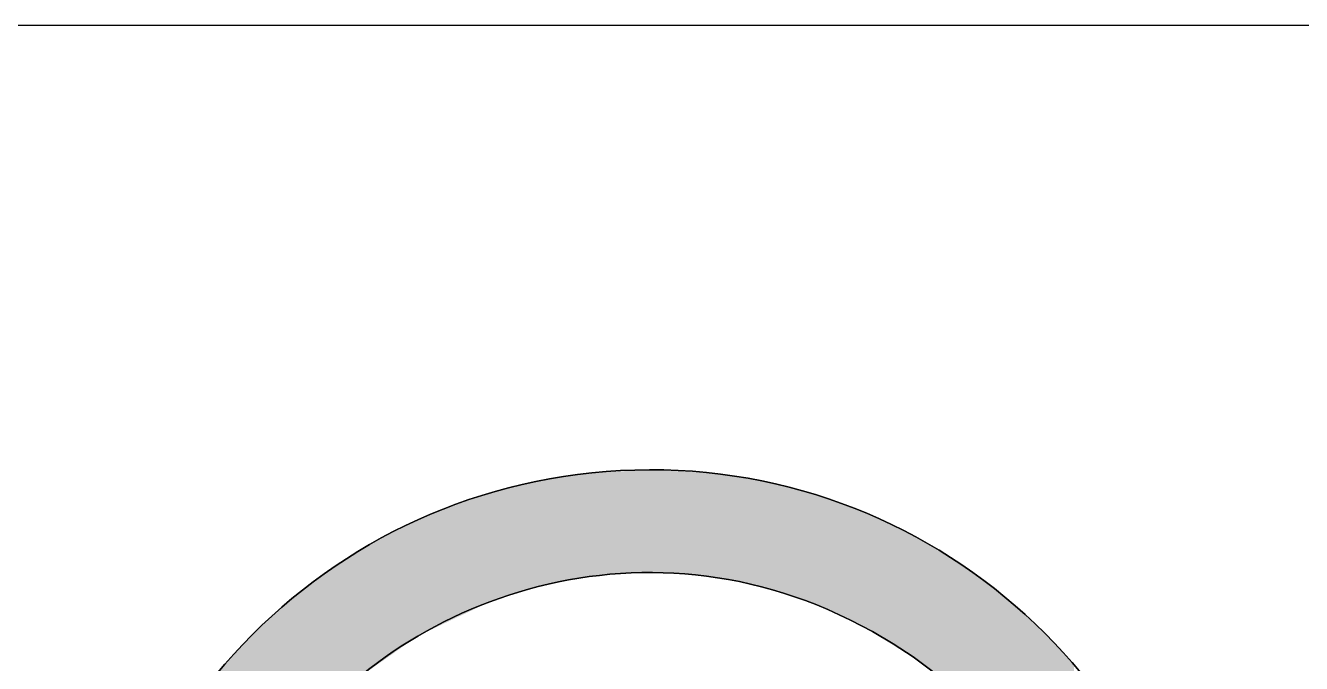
# Model space of a CAD drawing. Extents: x 0 to 338, y -185 to -55.
# Drawn here: x 317.4 to 327.53, y -59.75 to -54.69 of the extents above; entities that cross this region are included whole.
import ezdxf

# ---------------------------------------------------------------- set-up
doc = ezdxf.new("R2010")
doc.units = 0
doc.layers.add('CALQUE_1', color=7, linetype='CONTINUOUS')

# ---------------------------------------------------------------- blocks, each defined once
blk = doc.blocks.new('*U9')
at = {"layer": 'CALQUE_1', "color": 7}
for points in [[(321.432, -59.154), (321.422, -58.316), (321.432, -58.313)], [(321.454, -59.149), (321.432, -58.313), (321.454, -58.308)], [(321.432, -59.154), (321.432, -58.313), (321.454, -59.149)], [(321.472, -59.145), (321.454, -58.308), (321.472, -58.305)], [(321.454, -59.149), (321.454, -58.308), (321.472, -59.145)], [(321.484, -59.142), (321.472, -58.305), (321.484, -58.303)], [(321.472, -59.145), (321.472, -58.305), (321.484, -59.142)], [(321.493, -59.14), (321.484, -58.303), (321.493, -58.302)], [(321.484, -59.142), (321.484, -58.303), (321.493, -59.14)], [(321.541, -59.129), (321.493, -58.302), (321.541, -58.294)], [(321.493, -59.14), (321.493, -58.302), (321.541, -59.129)], [(321.598, -59.116), (321.541, -58.294), (321.598, -58.285)], [(321.541, -59.129), (321.541, -58.294), (321.598, -59.116)], [(321.637, -59.107), (321.598, -58.285), (321.637, -58.279)], [(321.598, -59.116), (321.598, -58.285), (321.637, -59.107)], [(321.702, -59.092), (321.637, -58.279), (321.702, -58.269)], [(321.637, -59.107), (321.637, -58.279), (321.702, -59.092)], [(321.713, -59.089), (321.702, -58.269), (321.713, -58.268)], [(321.702, -59.092), (321.702, -58.269), (321.713, -59.089)], [(321.844, -59.071), (321.713, -58.268), (321.844, -58.248)], [(321.713, -59.089), (321.713, -58.268), (321.844, -59.071)], [(321.855, -59.07), (321.844, -58.248), (321.855, -58.246)], [(321.844, -59.071), (321.844, -58.248), (321.855, -59.07)], [(321.892, -59.065), (321.855, -58.246), (321.892, -58.24)], [(321.855, -59.07), (321.855, -58.246), (321.892, -59.065)], [(321.897, -59.064), (321.892, -58.24), (321.897, -58.239)], [(321.892, -59.065), (321.892, -58.24), (321.897, -59.064)], [(321.915, -59.062), (321.897, -58.239), (321.915, -58.238)], [(321.897, -59.064), (321.897, -58.239), (321.915, -59.062)], [(321.915, -59.062), (321.915, -58.238), (321.917, -59.061)], [(321.917, -59.061), (321.915, -58.238), (321.917, -58.238)], [(321.917, -59.061), (321.917, -58.238), (321.919, -59.061)], [(321.919, -59.061), (321.917, -58.238), (321.919, -58.238)], [(321.919, -59.061), (321.919, -58.238), (321.93, -59.059)], [(321.93, -59.059), (321.919, -58.238), (321.93, -58.238)], [(322.041, -59.044), (321.93, -58.238), (322.041, -58.232)], [(321.93, -59.059), (321.93, -58.238), (322.041, -59.044)], [(322.054, -59.044), (322.041, -58.232), (322.054, -58.231)], [(322.041, -59.044), (322.041, -58.232), (322.054, -59.044)], [(322.054, -59.044), (322.054, -58.231), (322.057, -59.044)], [(322.057, -59.044), (322.054, -58.231), (322.057, -58.231)], [(322.072, -59.043), (322.057, -58.231), (322.072, -58.23)], [(322.057, -59.044), (322.057, -58.231), (322.072, -59.043)], [(322.098, -59.042), (322.072, -58.23), (322.098, -58.229)], [(322.072, -59.043), (322.072, -58.23), (322.098, -59.042)], [(322.109, -59.041), (322.098, -58.229), (322.109, -58.228)], [(322.098, -59.042), (322.098, -58.229), (322.109, -59.041)], [(322.154, -59.04), (322.109, -58.228), (322.154, -58.226)], [(322.109, -59.041), (322.109, -58.228), (322.154, -59.04)], [(322.191, -59.038), (322.154, -58.226), (322.191, -58.224)], [(322.154, -59.04), (322.154, -58.226), (322.191, -59.038)], [(322.231, -59.036), (322.191, -58.224), (322.231, -58.222)], [(322.191, -59.038), (322.191, -58.224), (322.231, -59.036)], [(322.354, -59.031), (322.231, -58.222), (322.354, -58.215)], [(322.231, -59.036), (322.231, -58.222), (322.354, -59.031)], [(322.354, -59.031), (322.354, -58.215), (322.372, -59.03)], [(322.372, -59.03), (322.354, -58.215), (322.372, -58.216)], [(322.372, -59.03), (322.372, -58.216), (322.375, -59.03)], [(322.375, -59.03), (322.372, -58.216), (322.375, -58.216)], [(322.375, -59.03), (322.375, -58.216), (322.378, -59.03)], [(322.378, -59.03), (322.375, -58.216), (322.378, -58.216)], [(322.378, -59.03), (322.378, -58.216), (322.388, -59.031)], [(322.388, -59.031), (322.378, -58.216), (322.388, -58.217)], [(322.388, -59.031), (322.388, -58.217), (322.467, -59.035)], [(322.467, -59.035), (322.388, -58.217), (322.467, -58.221)], [(322.467, -59.035), (322.467, -58.221), (322.48, -59.036)], [(322.48, -59.036), (322.467, -58.221), (322.48, -58.221)], [(322.48, -59.036), (322.48, -58.221), (322.481, -59.036)], [(322.481, -59.036), (322.48, -58.221), (322.481, -58.221)], [(322.481, -59.036), (322.481, -58.221), (322.491, -59.036)], [(322.491, -59.036), (322.481, -58.221), (322.491, -58.222)], [(322.491, -59.036), (322.491, -58.222), (322.496, -59.037)], [(322.496, -59.037), (322.491, -58.222), (322.496, -58.222)], [(322.496, -59.037), (322.496, -58.222), (322.541, -59.039)], [(322.541, -59.039), (322.496, -58.222), (322.541, -58.224)], [(322.541, -59.039), (322.541, -58.224), (322.596, -59.042)], [(322.596, -59.042), (322.541, -58.224), (322.596, -58.227)], [(322.596, -59.042), (322.596, -58.227), (322.658, -59.045)], [(322.658, -59.045), (322.596, -58.227), (322.658, -58.23)], [(322.658, -59.045), (322.658, -58.23), (322.699, -59.048)], [(322.699, -59.048), (322.658, -58.23), (322.699, -58.232)], [(322.699, -59.048), (322.699, -58.232), (322.721, -59.049)], [(322.721, -59.049), (322.699, -58.232), (322.721, -58.233)], [(322.721, -59.049), (322.721, -58.233), (322.729, -59.05)], [(322.729, -59.05), (322.721, -58.233), (322.729, -58.233)], [(322.729, -59.05), (322.729, -58.233), (322.748, -59.053)], [(322.748, -59.053), (322.729, -58.233), (322.748, -58.234)], [(322.748, -59.053), (322.748, -58.234), (322.772, -59.057)], [(322.772, -59.057), (322.748, -58.234), (322.772, -58.235)], [(322.772, -59.057), (322.772, -58.235), (322.774, -59.057)], [(322.774, -59.057), (322.772, -58.235), (322.774, -58.235)], [(322.774, -59.057), (322.774, -58.235), (322.799, -59.061)], [(322.799, -59.061), (322.774, -58.235), (322.799, -58.237)], [(322.799, -59.061), (322.799, -58.237), (322.804, -59.062)], [(322.804, -59.062), (322.799, -58.237), (322.804, -58.237)], [(322.804, -59.062), (322.804, -58.237), (322.808, -59.062)], [(322.808, -59.062), (322.804, -58.237), (322.808, -58.237)], [(322.808, -59.062), (322.808, -58.237), (322.822, -59.065)], [(322.822, -59.065), (322.808, -58.237), (322.822, -58.239)], [(322.822, -59.065), (322.822, -58.239), (322.829, -59.066)], [(322.829, -59.066), (322.822, -58.239), (322.829, -58.24)], [(322.829, -59.066), (322.829, -58.24), (322.838, -59.067)], [(322.838, -59.067), (322.829, -58.24), (322.838, -58.242)], [(322.838, -59.067), (322.838, -58.242), (322.871, -59.072)], [(322.871, -59.072), (322.838, -58.242), (322.871, -58.247)], [(322.871, -59.072), (322.871, -58.247), (322.888, -59.075)], [(322.888, -59.075), (322.871, -58.247), (322.888, -58.249)], [(322.888, -59.075), (322.888, -58.249), (322.917, -59.079)], [(322.917, -59.079), (322.888, -58.249), (322.917, -58.254)], [(322.917, -59.079), (322.917, -58.254), (322.947, -59.084)], [(322.947, -59.084), (322.917, -58.254), (322.947, -58.258)], [(322.947, -59.084), (322.947, -58.258), (322.965, -59.087)], [(322.965, -59.087), (322.947, -58.258), (322.965, -58.261)], [(322.965, -59.087), (322.965, -58.261), (322.981, -59.089)], [(322.981, -59.089), (322.965, -58.261), (322.981, -58.263)], [(322.981, -59.089), (322.981, -58.263), (323.004, -59.093)], [(323.004, -59.093), (322.981, -58.263), (323.004, -58.267)], [(323.004, -59.093), (323.004, -58.267), (323.008, -59.093)], [(323.008, -59.093), (323.004, -58.267), (323.008, -58.267)], [(323.008, -59.093), (323.008, -58.267), (323.069, -59.103)], [(323.069, -59.103), (323.008, -58.267), (323.069, -58.276)], [(323.069, -59.103), (323.069, -58.276), (323.104, -59.112)], [(323.104, -59.112), (323.069, -58.276), (323.104, -58.282)], [(323.104, -59.112), (323.104, -58.282), (323.166, -59.128)], [(323.166, -59.128), (323.104, -58.282), (323.166, -58.291)], [(323.166, -59.128), (323.166, -58.291), (323.248, -59.149)], [(323.248, -59.149), (323.166, -58.291), (323.248, -58.303)], [(323.248, -59.149), (323.248, -58.303), (323.27, -59.155)], [(323.27, -59.155), (323.248, -58.303), (323.27, -58.309)], [(323.27, -59.155), (323.27, -58.309), (323.281, -59.158)], [(323.281, -59.158), (323.27, -58.309), (323.281, -58.312)], [(323.281, -59.158), (323.281, -58.312), (323.284, -59.159)], [(323.284, -59.159), (323.281, -58.312), (323.284, -58.313)], [(323.284, -59.159), (323.284, -58.313), (323.314, -59.166)], [(323.314, -59.166), (323.284, -58.313), (323.314, -58.32)], [(321.044, -59.284), (321.032, -58.416), (321.044, -58.414)], [(321.082, -59.265), (321.044, -58.414), (321.082, -58.404)], [(321.044, -59.284), (321.044, -58.414), (321.082, -59.265)], [(321.087, -59.263), (321.082, -58.404), (321.087, -58.402)], [(321.082, -59.265), (321.082, -58.404), (321.087, -59.263)], [(321.154, -59.241), (321.087, -58.402), (321.154, -58.385)], [(321.087, -59.263), (321.087, -58.402), (321.154, -59.241)], [(321.162, -59.238), (321.154, -58.385), (321.162, -58.383)], [(321.154, -59.241), (321.154, -58.385), (321.162, -59.238)], [(321.22, -59.219), (321.162, -58.383), (321.22, -58.368)], [(321.162, -59.238), (321.162, -58.383), (321.22, -59.219)], [(321.231, -59.216), (321.22, -58.368), (321.231, -58.365)], [(321.22, -59.219), (321.22, -58.368), (321.231, -59.216)], [(321.264, -59.205), (321.231, -58.365), (321.264, -58.357)], [(321.231, -59.216), (321.231, -58.365), (321.264, -59.205)], [(321.267, -59.204), (321.264, -58.357), (321.267, -58.356)], [(321.264, -59.205), (321.264, -58.357), (321.267, -59.204)], [(321.376, -59.168), (321.267, -58.356), (321.376, -58.328)], [(321.267, -59.204), (321.267, -58.356), (321.376, -59.168)], [(321.39, -59.164), (321.376, -58.328), (321.39, -58.324)], [(321.376, -59.168), (321.376, -58.328), (321.39, -59.164)], [(321.393, -59.163), (321.39, -58.324), (321.393, -58.323)], [(321.39, -59.164), (321.39, -58.324), (321.393, -59.163)], [(321.393, -59.163), (321.393, -58.323), (321.394, -59.163)], [(321.394, -59.163), (321.393, -58.323), (321.394, -58.323)], [(321.422, -59.156), (321.394, -58.323), (321.422, -58.316)], [(321.394, -59.163), (321.394, -58.323), (321.422, -59.156)], [(321.422, -59.156), (321.422, -58.316), (321.432, -59.154)], [(323.314, -59.166), (323.314, -58.32), (323.382, -59.184)], [(323.382, -59.184), (323.314, -58.32), (323.382, -58.338)], [(323.382, -59.184), (323.382, -58.338), (323.419, -59.194)], [(323.419, -59.194), (323.382, -58.338), (323.419, -58.347)], [(323.419, -59.194), (323.419, -58.347), (323.529, -59.235)], [(323.529, -59.235), (323.419, -58.347), (323.529, -58.375)], [(323.529, -59.235), (323.529, -58.375), (323.546, -59.241)], [(323.546, -59.241), (323.529, -58.375), (323.546, -58.38)], [(323.546, -59.241), (323.546, -58.38), (323.632, -59.273)], [(323.632, -59.273), (323.546, -58.38), (323.632, -58.401)], [(323.632, -59.273), (323.632, -58.401), (323.673, -59.288)], [(323.673, -59.288), (323.632, -58.401), (323.673, -58.412)], [(323.673, -59.288), (323.673, -58.412), (323.696, -59.297)], [(323.696, -59.297), (323.673, -58.412), (323.696, -58.42)], [(320.866, -59.368), (320.633, -58.562), (320.866, -58.477)], [(320.874, -59.364), (320.866, -58.477), (320.874, -58.474)], [(320.866, -59.368), (320.866, -58.477), (320.874, -59.364)], [(320.882, -59.361), (320.874, -58.474), (320.882, -58.471)], [(320.874, -59.364), (320.874, -58.474), (320.882, -59.361)], [(320.912, -59.346), (320.882, -58.471), (320.912, -58.46)], [(320.882, -59.361), (320.882, -58.471), (320.912, -59.346)], [(320.918, -59.344), (320.912, -58.46), (320.918, -58.458)], [(320.912, -59.346), (320.912, -58.46), (320.918, -59.344)], [(320.982, -59.313), (320.918, -58.458), (320.982, -58.434)], [(320.918, -59.344), (320.918, -58.458), (320.982, -59.313)], [(321.026, -59.292), (320.982, -58.434), (321.026, -58.418)], [(320.982, -59.313), (320.982, -58.434), (321.026, -59.292)], [(321.026, -59.292), (321.026, -58.418), (321.028, -59.291)], [(321.028, -59.291), (321.026, -58.418), (321.028, -58.418)], [(321.032, -59.289), (321.028, -58.418), (321.032, -58.416)], [(321.028, -59.291), (321.028, -58.418), (321.032, -59.289)], [(321.032, -59.289), (321.032, -58.416), (321.044, -59.284)], [(323.696, -59.297), (323.696, -58.42), (323.734, -59.311)], [(323.734, -59.311), (323.696, -58.42), (323.734, -58.434)], [(323.734, -59.311), (323.734, -58.434), (323.763, -59.322)], [(323.763, -59.322), (323.734, -58.434), (323.763, -58.445)], [(323.763, -59.322), (323.763, -58.445), (323.769, -59.324)], [(323.769, -59.324), (323.763, -58.445), (323.769, -58.447)], [(323.769, -59.324), (323.769, -58.447), (323.81, -59.344)], [(323.81, -59.344), (323.769, -58.447), (323.81, -58.462)], [(323.81, -59.344), (323.81, -58.462), (323.841, -59.359)], [(323.841, -59.359), (323.81, -58.462), (323.841, -58.474)], [(323.841, -59.359), (323.841, -58.474), (323.842, -59.36)], [(323.842, -59.36), (323.841, -58.474), (323.842, -58.474)], [(323.842, -59.36), (323.842, -58.474), (323.894, -59.385)], [(323.894, -59.385), (323.842, -58.474), (323.894, -58.493)], [(323.894, -59.385), (323.894, -58.493), (324.075, -59.474)], [(324.075, -59.474), (323.894, -58.493), (324.075, -58.559)], [(320.517, -59.534), (320.331, -58.706), (320.517, -58.616)], [(320.613, -59.489), (320.517, -58.616), (320.613, -58.57)], [(320.517, -59.534), (320.517, -58.616), (320.613, -59.489)], [(320.616, -59.487), (320.613, -58.57), (320.616, -58.568)], [(320.613, -59.489), (320.613, -58.57), (320.616, -59.487)], [(320.633, -59.479), (320.616, -58.568), (320.633, -58.562)], [(320.616, -59.487), (320.616, -58.568), (320.633, -59.479)], [(320.633, -59.479), (320.633, -58.562), (320.866, -59.368)], [(324.075, -59.474), (324.075, -58.559), (324.08, -59.477)], [(324.08, -59.477), (324.075, -58.559), (324.08, -58.561)], [(324.08, -59.477), (324.08, -58.561), (324.103, -59.488)], [(324.103, -59.488), (324.08, -58.561), (324.103, -58.572)], [(324.103, -59.488), (324.103, -58.572), (324.124, -59.498)], [(324.124, -59.498), (324.103, -58.572), (324.124, -58.582)], [(324.124, -59.498), (324.124, -58.582), (324.324, -59.623)], [(324.324, -59.623), (324.124, -58.582), (324.324, -58.678)], [(320.331, -59.666), (320.243, -58.749), (320.331, -58.706)], [(320.331, -59.666), (320.331, -58.706), (320.517, -59.534)], [(324.324, -59.623), (324.324, -58.678), (324.435, -59.693)], [(324.435, -59.693), (324.324, -58.678), (324.435, -58.731)], [(320.227, -59.739), (320.072, -58.851), (320.227, -58.756)], [(320.243, -59.728), (320.227, -58.756), (320.243, -58.749)], [(320.227, -59.739), (320.227, -58.756), (320.243, -59.728)], [(320.243, -59.728), (320.243, -58.749), (320.331, -59.666)], [(324.435, -59.693), (324.435, -58.731), (324.447, -59.7)], [(324.447, -59.7), (324.435, -58.731), (324.447, -58.737)], [(324.447, -59.7), (324.447, -58.737), (324.468, -59.716)], [(324.468, -59.716), (324.447, -58.737), (324.468, -58.747)], [(324.468, -59.716), (324.468, -58.747), (324.491, -59.734)], [(324.491, -59.734), (324.468, -58.747), (324.491, -58.761)], [(324.491, -59.734), (324.491, -58.761), (324.737, -59.925)], [(324.737, -59.925), (324.491, -58.761), (324.737, -58.91)], [(320.018, -59.887), (319.875, -58.971), (320.018, -58.884)], [(320.072, -59.848), (320.018, -58.884), (320.072, -58.851)], [(320.018, -59.887), (320.018, -58.884), (320.072, -59.848)], [(320.072, -59.848), (320.072, -58.851), (320.227, -59.739)], [(324.737, -59.925), (324.737, -58.91), (324.75, -59.938)], [(324.75, -59.938), (324.737, -58.91), (324.75, -58.918)], [(324.75, -59.938), (324.75, -58.918), (324.834, -60.018)], [(324.834, -60.018), (324.75, -58.918), (324.834, -58.969)], [(319.836, -60.07), (319.604, -59.172), (319.836, -58.998)], [(319.86, -60.045), (319.836, -58.998), (319.86, -58.98)], [(319.836, -60.07), (319.836, -58.998), (319.86, -60.045)], [(319.875, -60.031), (319.86, -58.98), (319.875, -58.971)], [(319.86, -60.045), (319.86, -58.98), (319.875, -60.031)], [(319.875, -60.031), (319.875, -58.971), (320.018, -59.887)], [(324.834, -60.018), (324.834, -58.969), (324.856, -60.039)], [(324.856, -60.039), (324.834, -58.969), (324.856, -58.986)], [(324.856, -60.039), (324.856, -58.986), (324.995, -60.172)], [(324.995, -60.172), (324.856, -58.986), (324.995, -59.09)], [(324.995, -60.172), (324.995, -59.09), (325.11, -60.306)], [(325.11, -60.306), (324.995, -59.09), (325.11, -59.175)], [(319.604, -60.303), (319.532, -59.226), (319.604, -59.172)], [(319.604, -60.303), (319.604, -59.172), (319.836, -60.07)], [(325.11, -60.306), (325.11, -59.175), (325.153, -60.356)], [(325.153, -60.356), (325.11, -59.175), (325.153, -59.208)], [(325.153, -60.356), (325.153, -59.208), (325.175, -60.383)], [(325.175, -60.383), (325.153, -59.208), (325.175, -59.225)], [(325.175, -60.383), (325.175, -59.225), (325.197, -60.408)], [(325.197, -60.408), (325.175, -59.225), (325.197, -59.244)], [(319.432, -60.534), (319.292, -59.443), (319.432, -59.316)], [(319.434, -60.53), (319.432, -59.316), (319.434, -59.313)], [(319.432, -60.534), (319.432, -59.316), (319.434, -60.53)], [(319.518, -60.418), (319.434, -59.313), (319.518, -59.237)], [(319.434, -60.53), (319.434, -59.313), (319.518, -60.418)], [(319.532, -60.4), (319.518, -59.237), (319.532, -59.226)], [(319.518, -60.418), (319.518, -59.237), (319.532, -60.4)], [(319.532, -60.4), (319.532, -59.226), (319.604, -60.303)], [(325.197, -60.408), (325.197, -59.244), (325.222, -60.437)], [(325.222, -60.437), (325.197, -59.244), (325.222, -59.267)], [(325.222, -60.437), (325.222, -59.267), (325.332, -60.594)], [(325.332, -60.594), (325.222, -59.267), (325.332, -59.367)], [(325.332, -60.594), (325.332, -59.367), (325.394, -60.682)], [(325.394, -60.682), (325.332, -59.367), (325.394, -59.423)], [(325.394, -60.682), (325.394, -59.423), (325.419, -60.718)], [(325.419, -60.718), (325.394, -59.423), (325.419, -59.446)], [(319.203, -61.687), (319.118, -59.618), (319.203, -59.524)], [(319.215, -61.693), (319.203, -59.524), (319.215, -59.513)], [(319.203, -61.687), (319.203, -59.524), (319.215, -61.693)], [(319.292, -61.727), (319.215, -59.513), (319.292, -59.443)], [(319.215, -61.693), (319.215, -59.513), (319.292, -61.727)], [(319.292, -60.766), (319.292, -59.443), (319.432, -60.534)], [(325.419, -60.718), (325.419, -59.446), (325.422, -60.722)], [(325.422, -60.722), (325.419, -59.446), (325.422, -59.448)], [(325.422, -60.722), (325.422, -59.448), (325.452, -60.776)], [(325.452, -60.776), (325.422, -59.448), (325.452, -59.476)], [(325.452, -60.776), (325.452, -59.476), (325.491, -60.844)], [(325.491, -60.844), (325.452, -59.476), (325.491, -59.511)], [(325.491, -60.844), (325.491, -59.511), (325.511, -60.88)], [(325.511, -60.88), (325.491, -59.511), (325.511, -59.534)], [(319.118, -61.649), (318.928, -59.829), (319.118, -59.618)], [(319.118, -61.649), (319.118, -59.618), (319.203, -61.687)], [(325.511, -60.88), (325.511, -59.534), (325.585, -61.01)], [(325.585, -61.01), (325.511, -59.534), (325.585, -59.615)], [(325.585, -61.01), (325.585, -59.615), (325.722, -61.312)], [(325.722, -61.312), (325.585, -59.615), (325.722, -59.766)]]:
    blk.add_solid(points, dxfattribs=at)
blk = doc.blocks.new('BLOCK_4')
at = {"layer": 'CALQUE_1'}
for points, knots in [([(337.738, -68.285), (337.644, -68.281), (337.55, -68.274), (337.456, -68.274), (327.14, -68.273), (316.824, -68.274), (306.507, -68.269), (306.316, -68.269), (306.212, -68.333), (306.105, -68.484), (304.942, -70.119), (303.368, -71.136), (301.381, -71.385), (298.595, -71.734), (296.348, -70.733), (294.68, -68.465), (294.578, -68.327), (294.484, -68.262), (294.311, -68.27), (293.957, -68.286), (293.602, -68.281), (293.248, -68.285), (293.248, -63.754), (293.248, -59.222), (293.248, -54.688), (308.078, -54.688), (322.908, -54.688), (337.738, -54.688), (337.738, -59.222), (337.738, -63.754), (337.738, -68.285)], [0, 0, 0, 0, 1, 1, 1, 2, 2, 2, 3, 3, 3, 4, 4, 4, 5, 5, 5, 6, 6, 6, 7, 7, 7, 8, 8, 8, 9, 9, 9, 10, 10, 10, 10]), ([(322.354, -58.215), (319.883, -58.222), (317.904, -60.21), (317.909, -62.683), (317.914, -65.157), (319.898, -67.129), (322.375, -67.124), (324.828, -67.119), (326.81, -65.12), (326.8, -62.662), (326.789, -60.196), (324.802, -58.209), (322.354, -58.215)], [0, 0, 0, 0, 1, 1, 1, 2, 2, 2, 3, 3, 3, 4, 4, 4, 4]), ([(322.354, -58.215), (324.802, -58.209), (326.789, -60.196), (326.8, -62.662), (326.81, -65.12), (324.828, -67.119), (322.375, -67.124), (319.898, -67.129), (317.914, -65.157), (317.909, -62.683), (317.904, -60.21), (319.883, -58.222), (322.354, -58.215)], [0, 0, 0, 0, 1, 1, 1, 2, 2, 2, 3, 3, 3, 4, 4, 4, 4]), ([(325.813, -63.707), (326.314, -62.313), (325.751, -60.176), (323.769, -59.324), (321.902, -58.521), (319.977, -59.484), (319.292, -60.766), (319.863, -61.024), (320.434, -61.281), (321.028, -61.548), (321.135, -60.957), (321.546, -60.726), (322.072, -60.622), (322.072, -60.379), (322.072, -60.158), (322.072, -59.931), (322.219, -59.931), (322.345, -59.931), (322.491, -59.931), (322.491, -60.169), (322.491, -60.391), (322.491, -60.618), (322.915, -60.679), (323.322, -60.739), (323.632, -61.075), (323.471, -61.252), (323.321, -61.417), (323.166, -61.589), (322.843, -61.342), (322.486, -61.296), (322.109, -61.375), (321.969, -61.405), (321.819, -61.475), (321.844, -61.636), (321.861, -61.742), (321.958, -61.874), (322.054, -61.921), (322.267, -62.023), (322.502, -62.083), (322.729, -62.153), (323.111, -62.272), (323.492, -62.389), (323.734, -62.747), (323.756, -62.779), (323.803, -62.798), (323.841, -62.816), (324.493, -63.111), (325.145, -63.406), (325.813, -63.707)], [0, 0, 0, 0, 1, 1, 1, 2, 2, 2, 3, 3, 3, 4, 4, 4, 5, 5, 5, 6, 6, 6, 7, 7, 7, 8, 8, 8, 9, 9, 9, 10, 10, 10, 11, 11, 11, 12, 12, 12, 13, 13, 13, 14, 14, 14, 15, 15, 15, 16, 16, 16, 16]), ([(325.813, -63.707), (325.145, -63.406), (324.493, -63.111), (323.841, -62.816), (323.803, -62.798), (323.756, -62.779), (323.734, -62.747), (323.492, -62.389), (323.111, -62.272), (322.729, -62.153), (322.502, -62.083), (322.267, -62.023), (322.054, -61.921), (321.958, -61.874), (321.861, -61.742), (321.844, -61.636), (321.819, -61.475), (321.969, -61.405), (322.109, -61.375), (322.486, -61.296), (322.843, -61.342), (323.166, -61.589), (323.321, -61.417), (323.471, -61.252), (323.632, -61.075), (323.322, -60.739), (322.915, -60.679), (322.491, -60.618), (322.491, -60.391), (322.491, -60.169), (322.491, -59.931), (322.345, -59.931), (322.219, -59.931), (322.072, -59.931), (322.072, -60.158), (322.072, -60.379), (322.072, -60.622), (321.546, -60.726), (321.135, -60.957), (321.028, -61.548), (320.434, -61.281), (319.863, -61.024), (319.292, -60.766), (319.977, -59.484), (321.902, -58.521), (323.769, -59.324), (325.751, -60.176), (326.314, -62.313), (325.813, -63.707)], [0, 0, 0, 0, 1, 1, 1, 2, 2, 2, 3, 3, 3, 4, 4, 4, 5, 5, 5, 6, 6, 6, 7, 7, 7, 8, 8, 8, 9, 9, 9, 10, 10, 10, 11, 11, 11, 12, 12, 12, 13, 13, 13, 14, 14, 14, 15, 15, 15, 16, 16, 16, 16])]:
    blk.add_open_spline(points, degree=3, knots=knots, dxfattribs=at)
at = {"layer": 'CALQUE_1', "color": 7}
blk.add_blockref('*U9', (0, 0), dxfattribs=at)
blk = doc.blocks.new('BLOCK_3')
at = {"layer": 'CALQUE_1'}
blk.add_blockref('BLOCK_4', (0, 0), dxfattribs=at)
blk = doc.blocks.new('BLOCK_2')
at = {"layer": 'CALQUE_1'}
blk.add_blockref('BLOCK_3', (0, 0), dxfattribs=at)

msp = doc.modelspace()

# ---------------------------------------------------------------- block references
at = {"layer": 'CALQUE_1'}
msp.add_blockref('BLOCK_2', (0, 0), dxfattribs=at)

doc.saveas('drawing.dxf')
